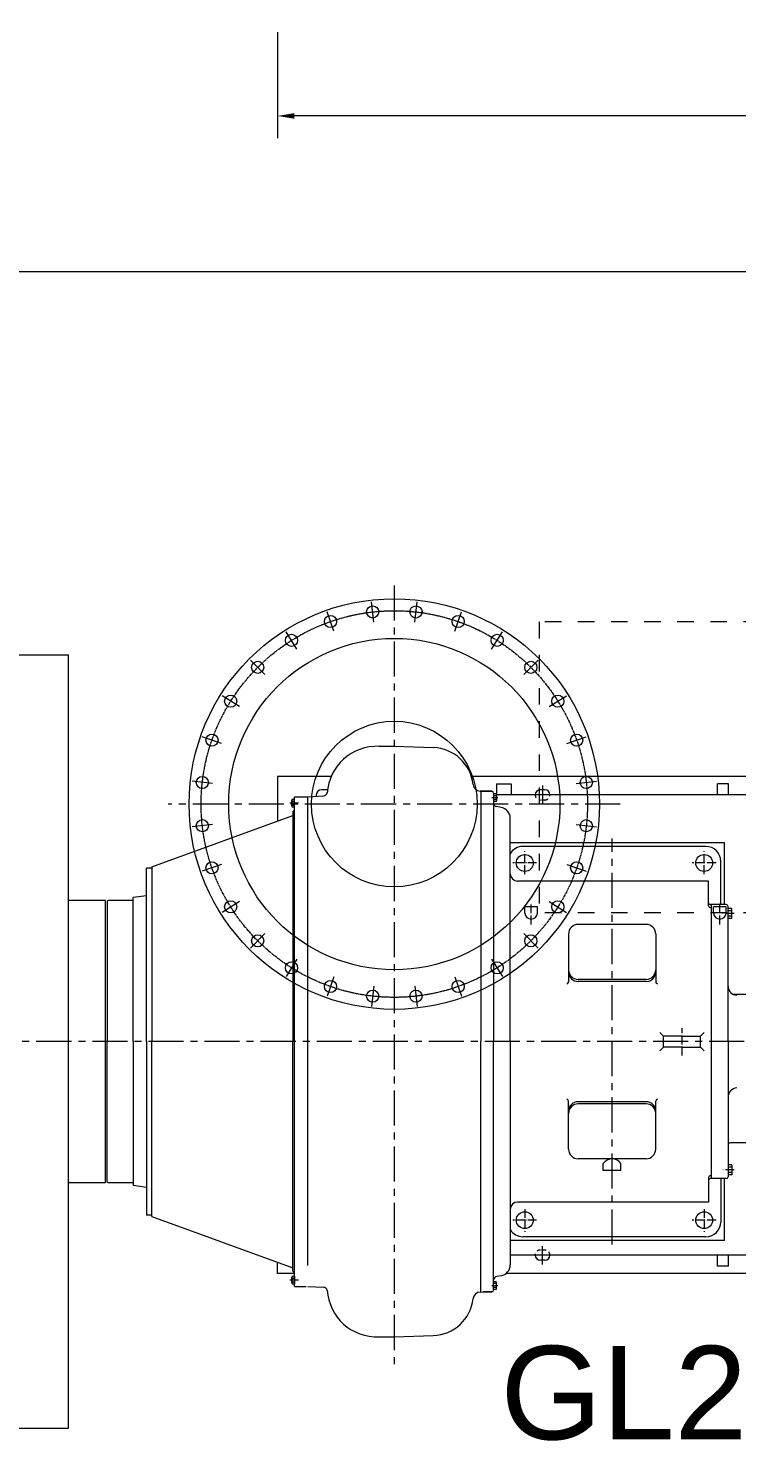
# Model space of a CAD drawing. Header units: inches. Extents: x 0 to 31702, y 0 to 24154.
# Drawn here: x 23483 to 25409, y 7910 to 11746 of the extents above; entities that cross this region are included whole.
import ezdxf

# ---------------------------------------------------------------- set-up
doc = ezdxf.new("R2010")
doc.units = ezdxf.units.IN
doc.header["$MEASUREMENT"] = 0
for name, pattern in [('ACAD_ISO04W100', [30, 24, -3, 0, -3]), ('CENTER', [50.8, 31.75, -6.35, 6.35, -6.35]), ('CHAIN', [0.7087, 0.4724, -0.0591, 0.1181, -0.0591]), ('EB_DASH', [6, 3, -3])]:
    doc.linetypes.add(name, pattern=pattern)
doc.layers.get('Defpoints').update_dxf_attribs({"lineweight": 5})
doc.layers.add('CAXA1', color=5, linetype='CENTER', lineweight=5)
doc.styles.add('Roman', font='arial.ttf')
doc.styles.get("Standard").update_dxf_attribs({"font": 'arial.ttf'})
doc.dimstyles.new('ISO-25', dxfattribs={"dimscale": 30, "dimtxt": 1.5, "dimasz": 1.5, "dimexe": 2, "dimexo": 2, "dimtad": 1, "dimtih": 1, "dimtoh": 1, "dimdec": 1, "dimlfac": 0.03937, "dimdsep": 46, "dimtxsty": 'Standard', "dimcen": 2.5, "dimclrd": 7, "dimclre": 7, "dimclrt": 7, "dimadec": 0, "dimazin": 0, "dimtfac": 1, "dimtdec": 1, "dimtmove": 0, "dimatfit": 3, "dimfxl": 1, "dimlwd": 5, "dimlwe": 5, "dimarcsym": 0})

# ---------------------------------------------------------------- blocks, each defined once
blk = doc.blocks.new('*D2')
at = {"color": 7, "linetype": 'Continuous', "lineweight": 5, "transparency": 16777216}
for p, q in [((24160.9, 11734.7), (24160.9, 11447.5)), ((27790.9, 11734.7), (27790.9, 11447.5)), ((27745.9, 11507.5), (24205.9, 11507.5))]:
    blk.add_line(p, q, dxfattribs=at)
at = {"color": 7, "transparency": 16777216}
for points in [[(24205.9, 11515), (24205.9, 11500), (24160.9, 11507.5)], [(27745.9, 11515), (27745.9, 11500), (27790.9, 11507.5)]]:
    blk.add_solid(points, dxfattribs=at)
at = {"layer": 'Defpoints', "color": 0, "transparency": 16777216}
for p in [(24160.9, 11794.7), (27790.9, 11794.7), (24160.9, 11507.5)]:
    blk.add_point(p, dxfattribs=at)
at = {"color": 7, "lineweight": 5, "transparency": 16777216, "insert": (25975.9, 11608.8), "char_height": 165, "attachment_point": 5, "style": 'Roman'}
blk.add_mtext('A', dxfattribs=at)
blk = doc.blocks.new('*D19')
at = {"color": 7, "linetype": 'Continuous', "lineweight": 5, "transparency": 16777216}
for p, q in [((28830.9, 12490.3), (28830.9, 11023.8)), ((22042.9, 12252.3), (22042.9, 11023.8)), ((28785.9, 11083.8), (22087.9, 11083.8))]:
    blk.add_line(p, q, dxfattribs=at)
at = {"color": 7, "transparency": 16777216}
for points in [[(22087.9, 11091.3), (22087.9, 11076.3), (22042.9, 11083.8)], [(28785.9, 11091.3), (28785.9, 11076.3), (28830.9, 11083.8)]]:
    blk.add_solid(points, dxfattribs=at)
at = {"layer": 'Defpoints', "color": 0, "transparency": 16777216}
for p in [(28830.9, 12550.3), (22042.9, 12312.3), (22042.9, 11083.8)]:
    blk.add_point(p, dxfattribs=at)
at = {"color": 7, "lineweight": 5, "transparency": 16777216, "insert": (26023.1, 11185.1), "char_height": 165, "attachment_point": 5, "style": 'Roman'}
blk.add_mtext('B', dxfattribs=at)

msp = doc.modelspace()

# ---------------------------------------------------------------- linework, layer by layer
at = {"color": 7, "linetype": 'ACAD_ISO04W100', "lineweight": 5, "ltscale": 5}
for p, q in [((24422.25, 10133.03), (24416.02, 10188.3)), ((24533.58, 10133.02), (24539.81, 10188.29)), ((24313.7, 10108.25), (24295.33, 10160.75)), ((24642.13, 10108.25), (24660.5, 10160.75)), ((24213.39, 10059.95), (24183.8, 10107.04)), ((24742.44, 10059.94), (24772.03, 10107.04)), ((24126.35, 9990.53), (24087.02, 10029.86)), ((24829.48, 9990.52), (24868.81, 10029.85)), ((24056.93, 9903.49), (24009.84, 9933.08)), ((24898.9, 9903.48), (24945.99, 9933.07)), ((24008.62, 9803.18), (23956.13, 9821.55)), ((24947.2, 9803.17), (24999.7, 9821.54)), ((23983.85, 9694.63), (23928.58, 9700.86)), ((24971.98, 9694.62), (25027.25, 9700.85)), ((23983.85, 9583.3), (23928.58, 9577.07)), ((24971.97, 9583.29), (25027.24, 9577.06)), ((24008.62, 9474.75), (23956.12, 9456.38)), ((24947.2, 9474.74), (24999.7, 9456.37)), ((24056.93, 9374.44), (24009.83, 9344.85)), ((24898.89, 9374.44), (24945.99, 9344.84)), ((24126.34, 9287.4), (24087.01, 9248.07)), ((24829.47, 9287.39), (24868.8, 9248.06)), ((24213.39, 9217.98), (24183.79, 9170.89)), ((24742.43, 9217.98), (24772.02, 9170.88)), ((24313.7, 9169.67), (24295.32, 9117.17)), ((24642.12, 9169.67), (24660.49, 9117.17)), ((24422.24, 9144.9), (24416.01, 9089.63)), ((24533.57, 9144.9), (24539.8, 9089.63))]:
    msp.add_line(p, q, dxfattribs=at)
at = {"color": 7, "linetype": 'EB_DASH', "lineweight": 5, "ltscale": 15}
for p, q in [((25921.92, 10133.96), (24871.92, 10133.96)), ((24871.92, 10133.96), (24871.92, 9343.96)), ((25921.92, 9343.96), (24871.92, 9343.96))]:
    msp.add_line(p, q, dxfattribs=at)
at = {"color": 7, "lineweight": 5}
for p, q in [((22092.91, 10043.96), (23592.91, 10043.96)), ((23592.91, 7943.96), (23592.91, 10043.96)), ((24436.52, 9795.86), (24477.91, 9795.86)), ((24477.91, 9795.86), (24583.85, 9792.27)), ((24477.91, 9795.86), (24583.85, 9792.27)), ((24306.55, 9713.96), (24160.87, 9713.96)), ((24160.87, 9713.96), (24160.87, 9593.09)), ((27790.92, 9713.96), (24687.48, 9713.96)), ((24291.83, 9677.96), (24279.83, 9677.96)), ((24712.91, 9673.96), (24711.05, 9674.06)), ((24712.91, 9673.96), (24712.91, 8993.96)), ((24743.06, 9673.96), (24712.91, 9673.96)), ((24712.91, 9673.96), (24742.91, 9673.96)), ((24747.91, 9668.96), (24747.91, 8993.96)), ((24747.91, 9668.96), (24747.91, 9655.26)), ((24747.91, 9668.96), (24747.91, 9660.46)), ((24754.65, 9666.85), (24747.91, 9666.85)), ((24755.87, 9693.96), (24795.87, 9693.96)), ((24755.87, 9693.96), (24755.87, 9663.96)), ((24795.87, 9693.96), (24795.87, 9663.96)), ((24886.87, 9677.96), (24874.87, 9677.96)), ((25385.95, 9693.96), (25355.95, 9693.96)), ((25355.95, 9663.96), (25355.95, 9693.96)), ((25385.95, 9663.96), (25385.95, 9693.96)), ((24199.41, 9633.67), (24199.41, 9649.26)), ((24199.41, 9649.26), (24199.41, 9633.67)), ((24200.18, 9651.85), (24206.91, 9651.85)), ((24200.18, 9651.85), (24206.91, 9651.85)), ((24200.18, 9646.66), (24206.91, 9646.66)), ((24200.18, 9646.66), (24206.91, 9646.66)), ((24200.18, 9636.26), (24206.91, 9636.26)), ((24200.18, 9636.26), (24206.91, 9636.26)), ((24200.18, 9631.07), (24206.91, 9631.07)), ((24200.18, 9631.07), (24206.91, 9631.07)), ((24206.91, 8328.96), (24206.91, 9658.96)), ((24206.91, 9658.96), (24238.74, 9658.96)), ((24236.91, 9658.96), (24242.91, 9658.96)), ((24242.91, 9658.96), (24285.54, 9661.19)), ((24242.91, 8386.03), (24242.91, 9658.96)), ((24754.65, 9661.66), (24747.91, 9661.66)), ((24754.65, 9651.26), (24747.91, 9651.26)), ((24754.65, 9646.07), (24747.91, 9646.07)), ((24755.41, 9664.26), (24755.41, 9648.67)), ((24768.12, 9629.9), (24756.17, 9632)), ((23819.13, 9468.72), (24201.91, 9608.03)), ((24201.91, 9616.96), (24206.91, 9621.96)), ((24201.91, 9616.96), (24201.91, 8993.96)), ((24792.91, 8993.96), (24792.91, 9600.35)), ((25374.91, 9533.96), (24792.91, 9533.96)), ((25324.91, 9523.96), (24827.41, 9523.96)), ((25374.91, 9365.96), (25374.91, 9533.96)), ((25364.91, 9365.96), (25364.91, 9483.96)), ((23804.91, 8993.96), (23804.91, 9464.96)), ((23819.13, 9464.96), (23804.91, 9464.96)), ((23819.13, 9468.72), (23819.13, 8993.96)), ((25331.91, 9429.73), (24812.91, 9429.73)), ((25331.91, 9362.78), (25331.91, 9429.73)), ((23692.91, 9377.46), (23592.91, 9377.46)), ((23692.91, 8610.46), (23692.91, 9377.46)), ((23699.91, 9377.46), (23697.91, 9375.46)), ((23697.91, 9375.46), (23697.91, 8993.96)), ((23767.91, 9377.46), (23699.91, 9377.46)), ((23804.91, 9389.95), (23767.91, 9385.08)), ((23767.91, 8993.96), (23767.91, 9385.08)), ((24866.91, 9359.81), (24832.91, 9359.81)), ((24832.91, 9342.51), (24832.91, 9359.81)), ((24866.91, 9342.51), (24866.91, 9359.81)), ((25379.91, 9365.96), (25336.91, 9365.96)), ((25339.91, 8621.96), (25339.91, 9365.96)), ((25379.41, 9359.81), (25345.41, 9359.81)), ((25345.41, 9342.51), (25345.41, 9359.81)), ((25379.41, 9342.51), (25379.41, 9359.81)), ((25384.91, 8993.96), (25384.91, 9360.96)), ((25336.91, 9357.78), (25339.91, 9357.78)), ((25394.91, 9355.36), (25384.83, 9355.36)), ((25394.91, 9349.21), (25384.91, 9349.21)), ((25394.91, 9334.71), (25384.91, 9334.71)), ((25394.91, 9328.56), (25384.91, 9328.56)), ((25394.91, 9328.56), (25394.91, 9355.36)), ((24951.41, 9286.24), (24951.41, 9155.72)), ((25162.41, 9312.24), (24977.41, 9312.24)), ((25188.41, 9286.24), (25188.41, 9155.72)), ((25162.41, 9162.94), (24977.41, 9162.94)), ((25162.41, 9157.13), (24977.41, 9157.13)), ((25457.92, 9121.96), (25399.76, 9121.96)), ((25209.91, 9008.96), (25199.91, 9018.96)), ((25309.91, 9008.96), (25319.91, 9018.96)), ((23697.91, 8612.46), (23697.91, 8993.96)), ((23767.91, 8993.96), (23767.91, 8603.11)), ((23804.91, 8993.96), (23804.91, 8551.46)), ((23819.13, 8519.2), (23819.13, 8993.96)), ((24201.91, 8370.96), (24201.91, 8993.96)), ((24712.91, 8313.96), (24712.91, 8993.96)), ((24747.91, 8318.96), (24747.91, 8993.96)), ((24792.91, 8993.96), (24792.91, 8387.57)), ((25209.91, 8978.96), (25199.91, 8968.96)), ((25259.91, 9008.96), (25209.91, 9008.96)), ((25209.91, 8978.96), (25209.91, 9008.96)), ((25259.91, 8978.96), (25209.91, 8978.96)), ((25259.91, 9008.96), (25309.91, 9008.96)), ((25259.91, 8978.96), (25309.91, 8978.96)), ((25309.91, 8978.96), (25309.91, 9008.96)), ((25309.91, 8978.96), (25319.91, 8968.96)), ((25384.91, 8993.96), (25384.91, 8626.96)), ((24951.41, 8701.68), (24951.41, 8832.2)), ((25162.41, 8830.79), (24977.41, 8830.79)), ((25162.41, 8824.98), (24977.41, 8824.98)), ((25188.41, 8701.68), (25188.41, 8832.2)), ((25457.92, 8718.73), (25389.91, 8718.73)), ((25162.41, 8675.68), (24977.41, 8675.68)), ((25045.91, 8643.96), (25045.91, 8662.96)), ((25093.91, 8643.96), (25045.91, 8643.96)), ((25093.91, 8643.96), (25093.91, 8662.96)), ((25394.91, 8632.56), (25384.83, 8632.56)), ((25394.91, 8659.36), (25384.91, 8659.36)), ((25394.91, 8653.21), (25384.91, 8653.21)), ((25394.91, 8638.71), (25384.91, 8638.71)), ((25394.91, 8659.36), (25394.91, 8632.56)), ((23692.91, 8610.46), (23592.91, 8610.46)), ((23699.91, 8610.46), (23697.91, 8612.46)), ((23767.91, 8610.46), (23699.91, 8610.46)), ((23804.91, 8597.97), (23767.91, 8602.84)), ((25331.91, 8625.14), (25331.91, 8558.19)), ((25336.91, 8630.14), (25339.91, 8630.14)), ((25379.91, 8621.96), (25336.91, 8621.96)), ((25364.91, 8621.96), (25364.91, 8503.96)), ((25364.91, 8621.96), (25364.91, 8503.96)), ((25374.91, 8453.96), (25374.91, 8621.96)), ((25331.91, 8558.19), (24812.91, 8558.19)), ((23804.91, 8551.46), (23804.91, 8522.96)), ((23819.13, 8522.96), (23804.91, 8522.96)), ((23819.13, 8519.2), (24201.91, 8379.89)), ((25374.91, 8453.96), (24792.91, 8453.96)), ((25324.91, 8463.96), (24827.41, 8463.96)), ((25324.91, 8463.96), (24827.41, 8463.96)), ((25355.95, 8383.96), (25355.95, 8413.96)), ((25385.95, 8383.96), (25385.95, 8413.96)), ((24160.87, 8363.96), (24160.87, 8394.83)), ((24206.91, 8363.96), (24160.87, 8363.96)), ((24201.91, 8383.96), (24201.91, 8385.17)), ((24201.91, 8370.96), (24206.91, 8365.96)), ((27430.92, 8363.96), (24781.42, 8363.96)), ((24886.87, 8399.96), (24874.87, 8399.96)), ((25385.95, 8383.96), (25355.95, 8383.96)), ((24199.41, 8354.26), (24199.41, 8338.67)), ((24199.41, 8338.67), (24199.41, 8354.26)), ((24200.18, 8356.85), (24206.91, 8356.85)), ((24200.18, 8356.85), (24206.91, 8356.85)), ((24200.18, 8351.66), (24206.91, 8351.66)), ((24200.18, 8351.66), (24206.91, 8351.66)), ((24200.18, 8341.26), (24206.91, 8341.26)), ((24200.18, 8341.26), (24206.91, 8341.26)), ((24200.18, 8336.07), (24206.91, 8336.07)), ((24200.18, 8336.07), (24206.91, 8336.07)), ((24206.91, 8356.85), (24206.91, 8336.07)), ((24206.91, 8328.96), (24238.74, 8328.96)), ((24242.91, 8328.96), (24285.54, 8326.73)), ((24754.65, 8341.85), (24747.91, 8341.85)), ((24754.65, 8336.66), (24747.91, 8336.66)), ((24747.91, 8318.96), (24747.91, 8332.66)), ((24747.91, 8318.96), (24747.91, 8327.46)), ((24754.65, 8326.26), (24747.91, 8326.26)), ((24755.41, 8323.67), (24755.41, 8339.26)), ((24768.12, 8358.02), (24756.17, 8355.92)), ((24711.05, 8313.86), (24742.91, 8313.96)), ((24743.06, 8313.96), (24719.5, 8313.96)), ((24754.65, 8321.07), (24747.91, 8321.07)), ((24436.52, 8192.06), (24477.91, 8192.06)), ((24477.91, 8192.06), (24583.85, 8195.65)), ((24477.91, 8192.06), (24583.85, 8195.65)), ((22092.91, 7943.96), (23592.91, 7943.96))]:
    msp.add_line(p, q, dxfattribs=at)
at = {"color": 7, "linetype": 'ACAD_ISO04W100', "lineweight": 5, "ltscale": 2.5}
for p, q in [((24880.87, 9689.49), (24880.87, 9639.17)), ((24880.87, 8388.43), (24880.87, 8438.75))]:
    msp.add_line(p, q, dxfattribs=at)
at = {"color": 7, "linetype": 'ACAD_ISO04W100', "lineweight": 5}
for p, q in [((24217.91, 9641.46), (24194.4, 9641.46)), ((24864.66, 9478.96), (24800.22, 9478.96)), ((24832.41, 9448.76), (24832.41, 9510.8)), ((25352.16, 9478.96), (25287.72, 9478.96)), ((25319.91, 9448.76), (25319.91, 9510.8)), ((24849.91, 9312.16), (24849.91, 9369.99)), ((25362.41, 9312.16), (25362.41, 9369.99)), ((25401.55, 9341.96), (25370.64, 9341.96)), ((25259.91, 8956.25), (25259.91, 9030.36)), ((25401.55, 8645.96), (25370.64, 8645.96)), ((24832.41, 8539.16), (24832.41, 8477.12)), ((25319.91, 8539.16), (25319.91, 8477.12)), ((24864.66, 8508.96), (24800.22, 8508.96)), ((25352.16, 8508.96), (25287.72, 8508.96)), ((24217.91, 8346.46), (24194.4, 8346.46))]:
    msp.add_line(p, q, dxfattribs=at)
at = {"color": 7, "linetype": 'ACAD_ISO04W100', "lineweight": 5, "ltscale": 0.3}
for p, q in [((24743.27, 9656.46), (24760.42, 9656.46)), ((24743.27, 8331.46), (24760.42, 8331.46))]:
    msp.add_line(p, q, dxfattribs=at)
at = {"color": 7, "linetype": 'CHAIN', "lineweight": 5, "ltscale": 15}
for p, q in [((27790.92, 9663.96), (24755.41, 9663.96)), ((27430.92, 8413.96), (24792.91, 8413.96))]:
    msp.add_line(p, q, dxfattribs=at)
at = {"color": 7, "linetype": 'EB_DASH', "lineweight": 5, "ltscale": 3}
for p, q in [((24886.87, 9649.96), (24874.87, 9649.96)), ((24886.87, 8427.96), (24874.87, 8427.96))]:
    msp.add_line(p, q, dxfattribs=at)
at = {"color": 7, "lineweight": 5}
for centre, radius in [((24477.91, 9638.96), 557.5), ((24419.14, 10160.66), 16.5), ((24536.7, 10160.66), 16.5), ((24304.52, 10134.5), 16.5), ((24651.31, 10134.5), 16.5), ((24477.91, 9638.96), 450), ((24198.6, 10083.49), 16.5), ((24757.23, 10083.49), 16.5), ((24106.68, 10010.2), 16.5), ((24849.15, 10010.19), 16.5), ((24033.38, 9918.28), 16.5), ((24922.44, 9918.27), 16.5), ((24477.92, 9638.96), 225.01), ((23982.37, 9812.36), 16.5), ((24973.45, 9812.35), 16.5), ((23956.21, 9697.75), 16.5), ((24999.61, 9697.74), 16.5), ((23956.21, 9580.18), 16.5), ((24999.61, 9580.17), 16.5), ((23982.37, 9465.57), 16.5), ((24832.41, 9478.96), 23), ((24973.45, 9465.56), 16.5), ((25319.91, 9478.96), 23), ((24033.38, 9359.65), 16.5), ((24922.44, 9359.64), 16.5), ((24106.68, 9267.73), 16.5), ((24849.14, 9267.73), 16.5), ((24198.59, 9194.43), 16.5), ((24757.22, 9194.43), 16.5), ((24304.51, 9143.42), 16.5), ((24419.12, 9117.26), 16.5), ((24536.69, 9117.26), 16.5), ((24651.3, 9143.42), 16.5), ((24832.41, 8508.96), 23), ((25319.91, 8508.96), 23)]:
    msp.add_circle(centre, radius, dxfattribs=at)
at = {"color": 7, "linetype": 'CHAIN', "lineweight": 5, "ltscale": 15}
msp.add_circle((24477.91, 9638.96), 525, dxfattribs=at)
at = {"color": 7, "lineweight": 5}
for centre, radius, start, end in [((24431.37, 9659.96), 136, 87.82982, 176.30693), ((24579.91, 9679.34), 113, 6.34129, 88.00015), ((24279.83, 9663.96), 14, 90, 180), ((24284.72, 9672.42), 11.26, 271.8439, 348.56653), ((24291.83, 9663.96), 14, 70.65299, 90), ((24712.1, 9694.03), 20, 186.34129, 267), ((24742.91, 9668.96), 5, 0, 90), ((24750.62, 9664.26), 4.79, 327.13277, 32.86723), ((24874.87, 9663.96), 14, 90, 180), ((24886.87, 9663.96), 14, 0, 90), ((24204.2, 9649.26), 4.79, 147.13277, 212.86723), ((24204.2, 9649.26), 4.79, 147.13277, 212.86723), ((24217.41, 9641.46), 18, 163.22135, 196.77865), ((24217.41, 9641.46), 18, 163.22135, 196.77865), ((24204.2, 9633.67), 4.79, 147.13277, 212.86723), ((24204.2, 9633.67), 4.79, 147.13277, 212.86723), ((24279.83, 9663.96), 14, 180, 195.63011), ((24757.91, 9641.85), 10, 180, 260), ((24737.41, 9656.46), 18, 343.22135, 16.77865), ((24750.62, 9648.67), 4.79, 327.13277, 32.86723), ((24762.91, 9600.35), 30, 0, 80), ((24827.41, 9483.96), 40, 90, 149.59845), ((25324.91, 9483.96), 40, 0, 90), ((24812.91, 9449.73), 20, 180, 270), ((25336.91, 9370.96), 5, 180, 270), ((25336.91, 9362.78), 5, 180, 270), ((25379.91, 9360.96), 5, 0, 90), ((24849.91, 9343.86), 17.05, 184.55323, 355.44677), ((25362.41, 9343.86), 17.05, 184.55323, 355.44677), ((24977.41, 9286.24), 26, 90, 180), ((25162.41, 9286.24), 26, 0, 90), ((24977.41, 9188.94), 26, 180, 270), ((24977.41, 9183.13), 26, 180, 270), ((25162.41, 9188.94), 26, 270, 0), ((25162.41, 9183.13), 26, 270, 0), ((24946.41, 9155.72), 5, 270, 0), ((25193.41, 9155.72), 5, 180, 270), ((25409.91, 9144.81), 25, 180, 267), ((25409.91, 8843.11), 25, 93, 180), ((24946.41, 8832.2), 5, 0, 90), ((24977.41, 8804.79), 26, 90, 180), ((24977.41, 8798.98), 26, 90, 180), ((25162.41, 8804.79), 26, 0, 90), ((25162.41, 8798.98), 26, 0, 90), ((25193.41, 8832.2), 5, 90, 180), ((25389.91, 8713.73), 5, 90, 180), ((24977.41, 8701.68), 26, 180, 270), ((25069.91, 8646.68), 29, 34.15282, 145.84718), ((25162.41, 8701.68), 26, 270, 0), ((25336.91, 8625.14), 5, 90, 180), ((25336.91, 8616.96), 5, 90, 180), ((25379.91, 8626.96), 5, 270, 0), ((24812.91, 8538.19), 20, 90, 180), ((24827.41, 8503.96), 40, 210.40155, 270), ((24827.41, 8503.96), 40, 210.40155, 270), ((25324.91, 8503.96), 40, 270, 0), ((25324.91, 8503.96), 40, 270, 0), ((24874.87, 8413.96), 14, 180, 270), ((24886.87, 8413.96), 14, 270, 0), ((24762.91, 8387.57), 30, 280, 0), ((24204.2, 8354.26), 4.79, 147.13277, 212.86723), ((24204.2, 8354.26), 4.79, 147.13277, 212.86723), ((24217.41, 8346.46), 18, 163.22135, 196.77865), ((24217.41, 8346.46), 18, 163.22135, 196.77865), ((24204.2, 8338.67), 4.79, 147.13277, 212.86723), ((24204.2, 8338.67), 4.79, 147.13277, 212.86723), ((24284.72, 8315.5), 11.26, 11.43347, 88.1561), ((24757.91, 8346.07), 10, 100, 180), ((24750.62, 8339.26), 4.79, 327.13277, 32.86723), ((24737.41, 8331.46), 18, 343.22135, 16.77865), ((24750.62, 8323.67), 4.79, 327.13277, 32.86723), ((24431.37, 8327.96), 136, 183.69307, 272.17018), ((24579.91, 8308.58), 113, 271.99985, 353.65871), ((24712.1, 8293.89), 20, 93, 173.65871), ((24742.91, 8318.96), 5, 270, 0)]:
    msp.add_arc(centre, radius, start, end, dxfattribs=at)
at = {"color": 7, "linetype": 'EB_DASH', "lineweight": 5, "ltscale": 3}
for centre, start, end in [((24874.87, 9663.96), 180, 270), ((24886.87, 9663.96), 270, 0), ((24874.87, 8413.96), 90, 180), ((24886.87, 8413.96), 0, 90)]:
    msp.add_arc(centre, 14, start, end, dxfattribs=at)
at = {"layer": 'CAXA1', "linetype": 'CENTER', "lineweight": 5, "ltscale": 3}
for p, q in [((24477.91, 10232.84), (24477.91, 8111.09)), ((25092.16, 9638.96), (23863.67, 9638.96)), ((25069.91, 8442.64), (25069.91, 9545.74)), ((28934.25, 8993.96), (21940.85, 8993.96))]:
    msp.add_line(p, q, dxfattribs=at)

# ---------------------------------------------------------------- texts
at = {"color": 7, "linetype": 'Continuous', "lineweight": 5, "insert": (24766.31, 8167.63), "char_height": 254, "attachment_point": 1, "style": 'Roman'}
msp.add_mtext_dynamic_manual_height_columns('GL20-WX-01', width=3244.2481, gutter_width=1, heights=[0], dxfattribs=at)

# ---------------------------------------------------------------- dimensions: what is measured, and where the dimension line sits
at = {"color": 7, "lineweight": 5}
for base, p1, p2, text, picture, middle in [((22042.92, 11083.82), (28830.92, 12550.28), (22042.92, 12312.35), 'B', '*D19', (26023.07, 11083.82)), ((24160.92, 11507.53), (27790.92, 11794.65), (24160.92, 11794.65), 'A', '*D2', (25975.92, 11507.53))]:
    dim = msp.add_linear_dim(base=base, p1=p1, p2=p2, angle=180, text=text, dimstyle='ISO-25', override={"dimtxt": 5.5, "dimpost": '\\X', "dimtxsty": 'Roman', "dimtmove": 1}, dxfattribs=at)
    dim.commit()
    dim.dimension.update_dxf_attribs({"geometry": picture, "text_midpoint": middle, "dimtype": 160})

doc.saveas('drawing.dxf')
